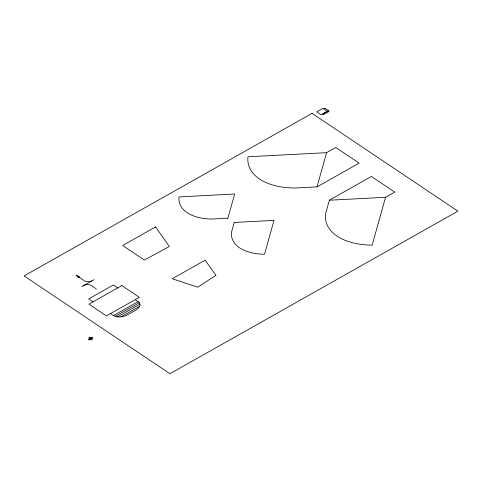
<?xml version="1.0" encoding="UTF-8"?>
<svg xmlns="http://www.w3.org/2000/svg" width="482" height="482" viewBox="0 0 482 482"><rect width="100%" height="100%" fill="white"/><g stroke="black" fill="none" stroke-linecap="round" stroke-linejoin="round"><path stroke-width="0.72" d="M227.884 218.232L234.656 194.011L179.027 196.909A45.766 25.787 -12.7 0 0 212.026 219.039L227.902 218.207M326.579 152.674L317.005 186.902L359.114 163.127L335.779 147.48L326.579 152.674L247.983 156.77A64.66 36.439 -12.7 0 0 294.61 188.034L317.029 186.865M329.357 200.211L325.537 213.857A64.66 36.439 -12.7 0 0 372.164 245.121L385.546 197.295L394.746 192.101L371.411 176.454L329.302 200.229L385.546 197.295M323.844 108.974L325.079 108.275L329.043 110.938L327.814 111.631L322.916 108.366L316.746 111.854L321.12 114.788L327.29 111.3M81.729 286.627L94.068 279.662M110.559 313.583L113.475 315.535L138.159 301.605L135.237 299.647M115.192 316.367L139.352 302.726M117.494 316.873L139.985 304.172M120.976 316.867L139.66 306.317M90.743 338.075L89.58 338.732L90.381 339.358M76.228 275.318L79.831 276.891L78.464 277.662L76.228 275.318L84.983 281.187A5.953 3.356 -12.7 0 0 91.731 280.922M117.741 287.911L113.366 284.976L88.682 298.912L93.056 301.846M96.376 288.989L90.634 285.139A5.953 3.356 -12.7 0 0 83.886 285.41M138.159 301.605A10.255 5.778 -12.7 0 1 135.761 310.161L127.537 314.806A10.255 5.778 -12.7 0 1 113.475 315.535M234.234 222.455L231.529 232.113A45.766 25.787 -12.7 0 0 264.528 254.243L273.999 220.388L234.192 222.467M215.882 275.379L197.747 287.2L172.261 278.747L205.175 260.166L215.882 275.379M312.065 113.366L24.1 275.933L169.935 373.725L457.9 211.158L312.065 113.366M327.989 110.993L322.591 114.041L323.464 114.626L328.869 111.577L327.989 110.993M155.59 226.92L122.681 245.495L144.377 260.051L169.303 246.483L155.59 226.92M121.856 285.591L88.941 304.166L106.444 315.903L139.352 297.328L121.856 285.591M89.881 337.496L88.724 338.153L91.333 339.9L92.49 339.25L89.881 337.496M91.99 337.388L88.363 339.436L89.224 340.015L92.851 337.966L91.99 337.388"/></g></svg>
